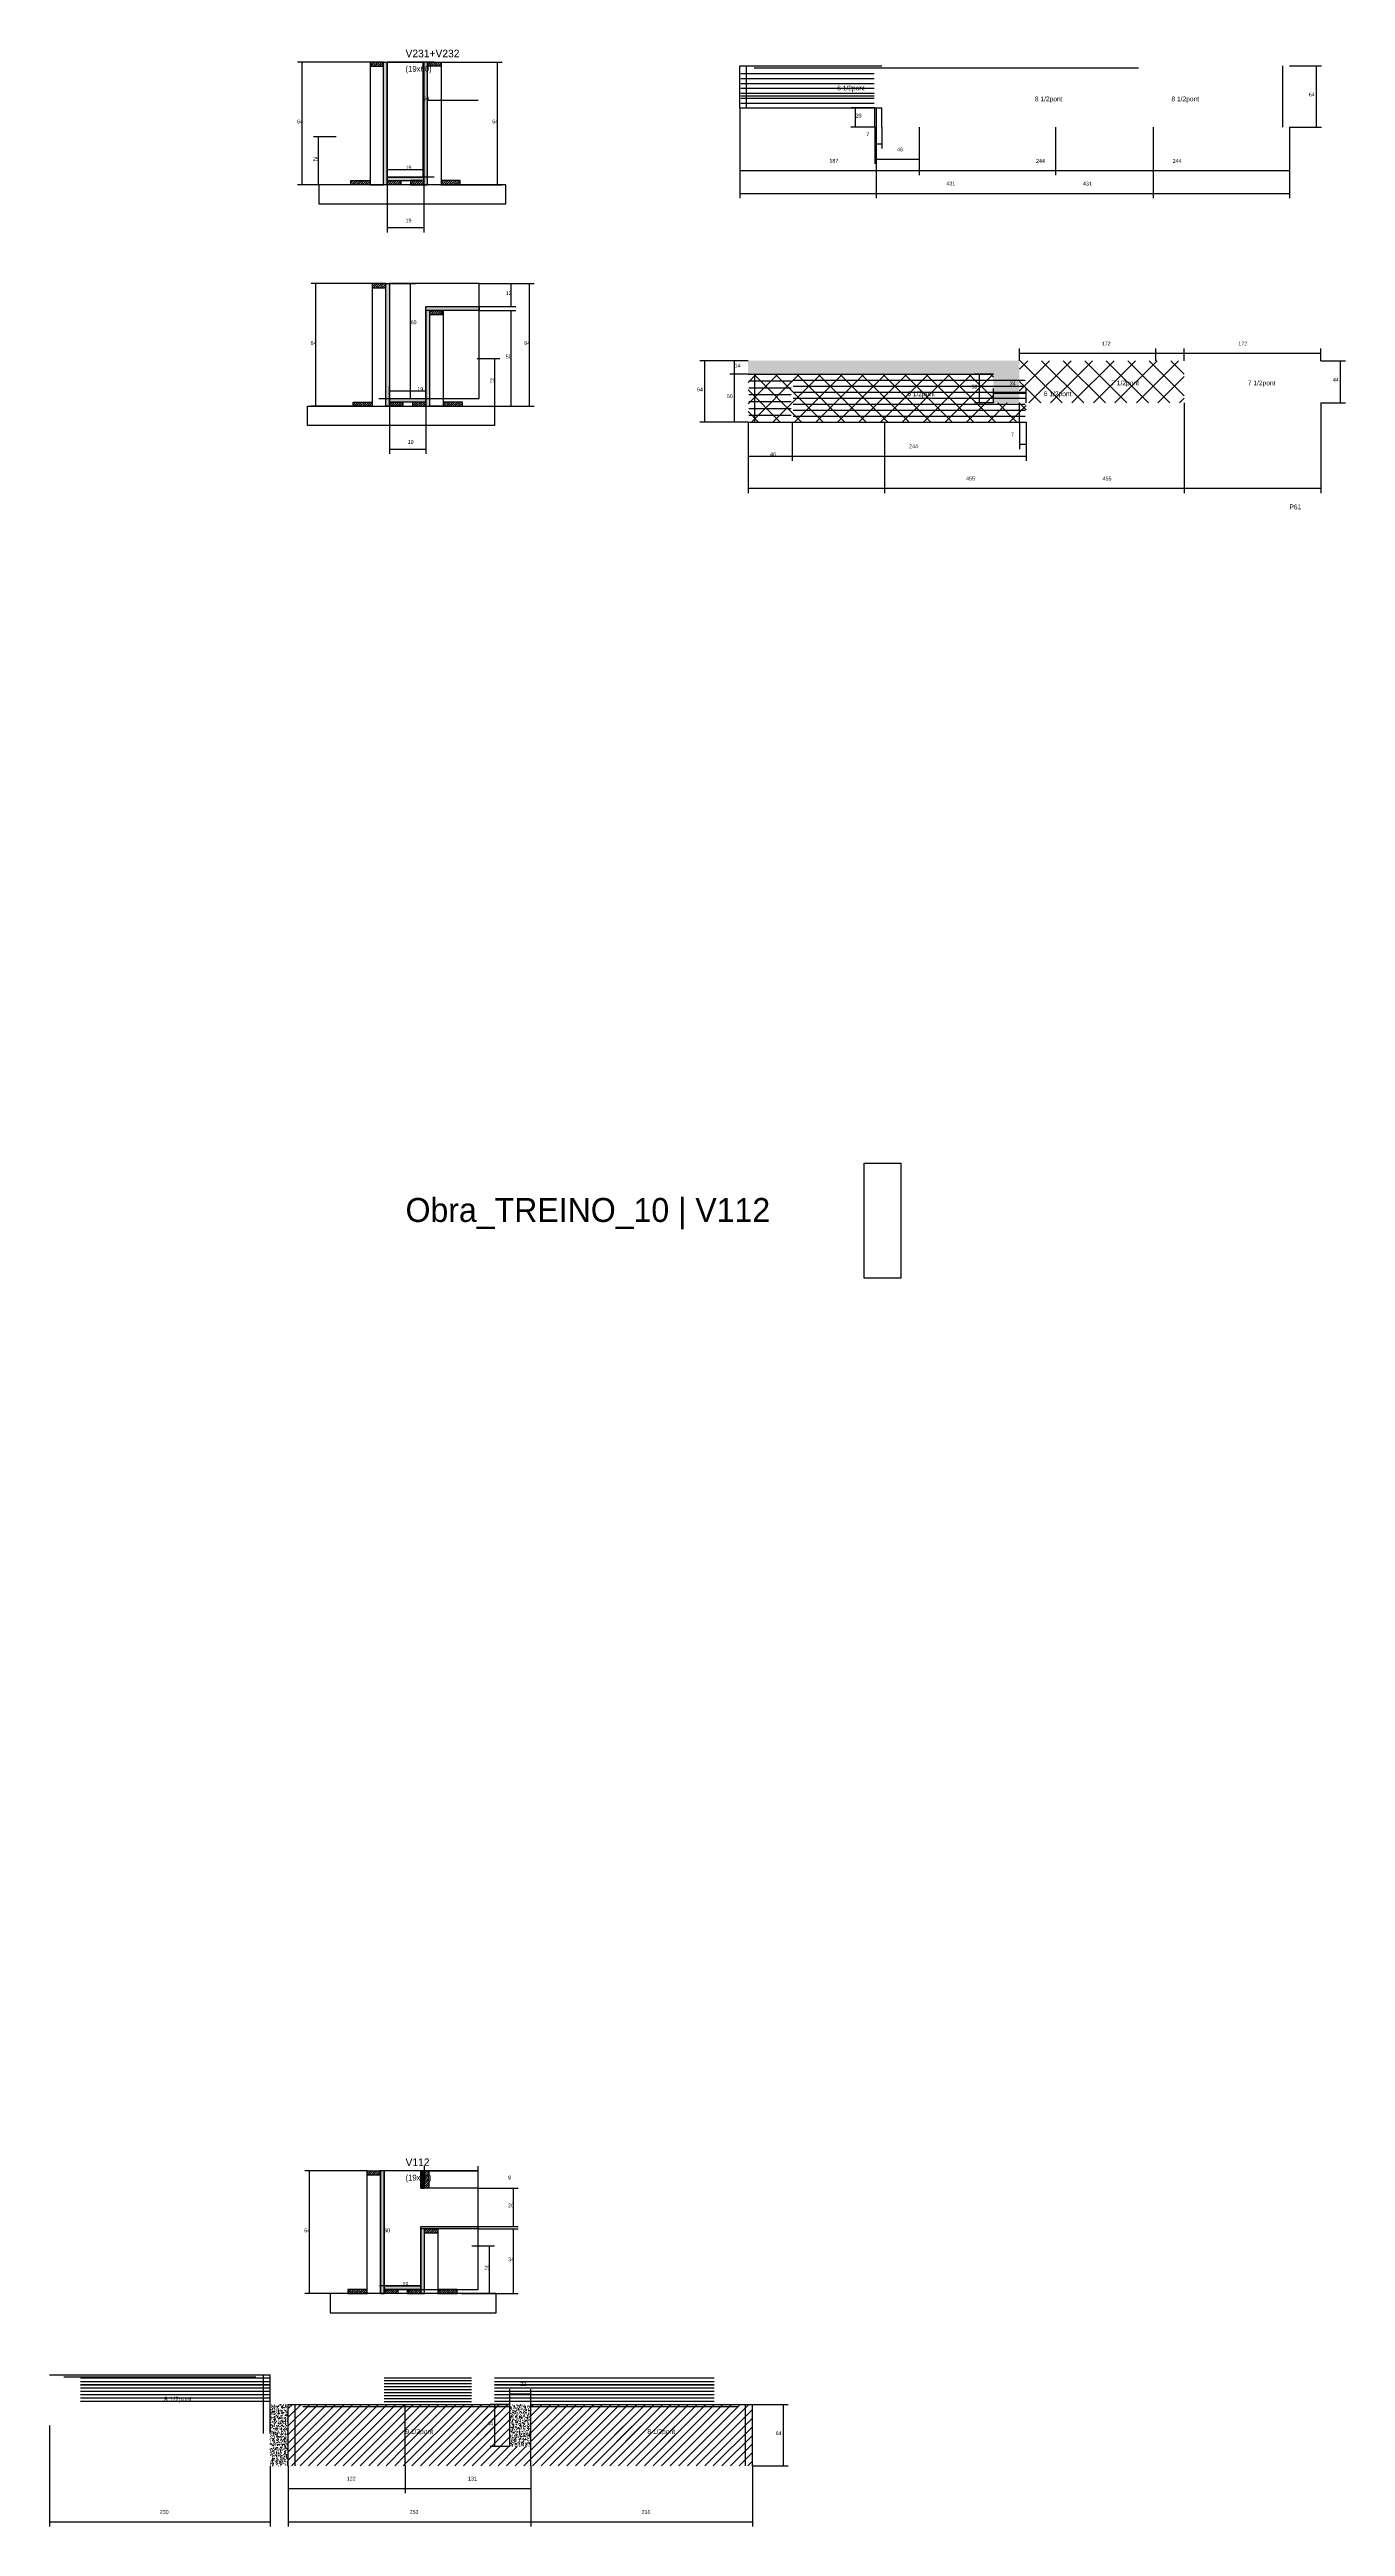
# Model space of a CAD drawing. Header units: metres. Extents: x -2848 to 22762, y -45195 to 1016.
# Drawn here: x 1229 to 2580, y -20171 to -17587 of the extents above; entities that cross this region are included whole.
import ezdxf

# ---------------------------------------------------------------- set-up
doc = ezdxf.new("R2010")
doc.units = ezdxf.units.M
for name, color, linetype in [('CONCRETO', 251, 'Continuous'), ('COTA', 4, 'Continuous'), ('Cota Seção (2x)', 4, 'Continuous'), ('Hachura', 253, 'Continuous'), ('LABEL_ID', 3, 'Continuous'), ('Madeira', 126, 'Continuous'), ('NOMENCLATURA', 7, 'Continuous'), ('Painéis', 200, 'Continuous'), ('REAPROVEITAMENTO', 251, 'Continuous'), ('SARR_2.2x7', 40, 'Continuous'), ('Texto Seção', 7, 'Continuous')]:
    doc.layers.add(name, color=color, linetype=linetype)

msp = doc.modelspace()

# ---------------------------------------------------------------- hatches: boundary and pattern name
at = {"layer": 'COTA'}
h = msp.add_hatch(dxfattribs=at)
h.set_pattern_fill('AR-CONC', scale=0.03)
h.paths.add_polyline_path([(2240.2, -17911.5), (1957.2, -17911.5), (1957.2, -17925.5), (2213.2, -17925.5), (2213.2, -17955.5), (2240.2, -17955.5)])
h = msp.add_hatch(dxfattribs=at)
h.set_pattern_fill('AR-CONC', scale=0.03)
h.paths.add_polyline_path([(1477.7, -20043.6), (1458.7, -20043.6), (1458.7, -20107.6), (1477.7, -20107.6)])
h = msp.add_hatch(dxfattribs=at)
h.set_pattern_fill('AR-CONC', scale=0.03)
h.paths.add_polyline_path([(1730.7, -20043.6), (1708.7, -20043.6), (1708.7, -20087.6), (1730.7, -20087.6)])
at = {"layer": 'Hachura'}
h = msp.add_hatch(dxfattribs=at)
h.set_pattern_fill('ANSI31', scale=0.5)
h.paths.add_polyline_path([(1577, -17604.4), (1577, -17600), (1577, -17600), (1563, -17600), (1563, -17600), (1563, -17604.4), (1563, -17604.4), (1577, -17604.4)])
h = msp.add_hatch(color=8, dxfattribs=at)
h.dxf.hatch_style = 1
h.paths.add_polyline_path([(1577, -17600), (1581, -17600), (1581, -17600), (1581, -17728), (1581, -17728), (1577, -17728), (1577, -17728), (1577, -17600)])
h = msp.add_hatch(color=8, dxfattribs=at)
h.dxf.hatch_style = 1
h.paths.add_polyline_path([(1623, -17600), (1619, -17600), (1619, -17600), (1619, -17728), (1619, -17728), (1623, -17728), (1623, -17728), (1623, -17600)])
h = msp.add_hatch(dxfattribs=at)
h.set_pattern_fill('ANSI31', scale=0.5)
h.paths.add_polyline_path([(1623, -17604.4), (1623, -17600), (1623, -17600), (1637, -17600), (1637, -17600), (1637, -17604.4), (1637, -17604.4), (1623, -17604.4)])
h = msp.add_hatch(dxfattribs=at)
h.set_pattern_fill('ANSI31', scale=0.5)
h.paths.add_polyline_path([(1543, -17728), (1543, -17723.6), (1543, -17723.6), (1563, -17723.6), (1563, -17723.6), (1563, -17728), (1563, -17728), (1543, -17728)])
h = msp.add_hatch(color=8, dxfattribs=at)
h.dxf.hatch_style = 1
h.paths.add_polyline_path([(1619, -17723.6), (1619, -17720), (1619, -17720), (1581, -17720), (1581, -17720), (1581, -17723.6), (1581, -17723.6), (1619, -17723.6)])
h = msp.add_hatch(dxfattribs=at)
h.set_pattern_fill('ANSI31', scale=0.5)
h.paths.add_polyline_path([(1581, -17728), (1581, -17723.6), (1581, -17723.6), (1595, -17723.6), (1595, -17723.6), (1595, -17728), (1595, -17728), (1581, -17728)])
h = msp.add_hatch(dxfattribs=at)
h.set_pattern_fill('ANSI31', scale=0.5)
h.paths.add_polyline_path([(1619, -17728), (1619, -17723.6), (1619, -17723.6), (1605, -17723.6), (1605, -17723.6), (1605, -17728), (1605, -17728), (1619, -17728)])
h = msp.add_hatch(dxfattribs=at)
h.set_pattern_fill('ANSI31', scale=0.5)
h.paths.add_polyline_path([(1657, -17728), (1657, -17723.6), (1657, -17723.6), (1637, -17723.6), (1637, -17723.6), (1637, -17728), (1637, -17728), (1657, -17728)])
h = msp.add_hatch(dxfattribs=at)
h.set_pattern_fill('ANSI31', scale=0.5)
h.paths.add_polyline_path([(1579.3, -17835.5), (1579.3, -17831.1), (1579.3, -17831.1), (1565.3, -17831.1), (1565.3, -17831.1), (1565.3, -17835.5), (1565.3, -17835.5), (1579.3, -17835.5)])
h = msp.add_hatch(color=8, dxfattribs=at)
h.dxf.hatch_style = 1
h.paths.add_polyline_path([(1579.3, -17831.1), (1583.3, -17831.1), (1583.3, -17831.1), (1583.3, -17959.1), (1583.3, -17959.1), (1579.3, -17959.1), (1579.3, -17959.1), (1579.3, -17831.1)])
h = msp.add_hatch(color=8, dxfattribs=at)
h.dxf.hatch_style = 1
h.paths.add_polyline_path([(1621.3, -17859.1), (1621.3, -17855.1), (1621.3, -17855.1), (1676.9, -17855.1), (1676.9, -17855.1), (1676.9, -17859.1), (1676.9, -17859.1), (1621.3, -17859.1)])
h = msp.add_hatch(color=8, dxfattribs=at)
h.dxf.hatch_style = 1
h.paths.add_polyline_path([(1625.3, -17859.1), (1621.3, -17859.1), (1621.3, -17859.1), (1621.3, -17959.1), (1621.3, -17959.1), (1625.3, -17959.1), (1625.3, -17959.1), (1625.3, -17859.1)])
h = msp.add_hatch(dxfattribs=at)
h.set_pattern_fill('ANSI31', scale=0.5)
h.paths.add_polyline_path([(1625.3, -17863.5), (1625.3, -17859.1), (1625.3, -17859.1), (1639.3, -17859.1), (1639.3, -17859.1), (1639.3, -17863.5), (1639.3, -17863.5), (1625.3, -17863.5)])
h = msp.add_hatch(dxfattribs=at)
h.set_pattern_fill('ANSI31', scale=0.5)
h.paths.add_polyline_path([(1545.3, -17959.1), (1545.3, -17954.7), (1545.3, -17954.7), (1565.3, -17954.7), (1565.3, -17954.7), (1565.3, -17959.1), (1565.3, -17959.1), (1545.3, -17959.1)])
h = msp.add_hatch(color=8, dxfattribs=at)
h.dxf.hatch_style = 1
h.paths.add_polyline_path([(1583.3, -17954.7), (1583.3, -17951.1), (1583.3, -17951.1), (1621.3, -17951.1), (1621.3, -17951.1), (1621.3, -17954.7), (1621.3, -17954.7), (1583.3, -17954.7)])
h = msp.add_hatch(dxfattribs=at)
h.set_pattern_fill('ANSI31', scale=0.5)
h.paths.add_polyline_path([(1583.3, -17959.1), (1583.3, -17954.7), (1583.3, -17954.7), (1597.3, -17954.7), (1597.3, -17954.7), (1597.3, -17959.1), (1597.3, -17959.1), (1583.3, -17959.1)])
h = msp.add_hatch(dxfattribs=at)
h.set_pattern_fill('ANSI31', scale=0.5)
h.paths.add_polyline_path([(1621.3, -17959.1), (1621.3, -17954.7), (1621.3, -17954.7), (1607.3, -17954.7), (1607.3, -17954.7), (1607.3, -17959.1), (1607.3, -17959.1), (1621.3, -17959.1)])
h = msp.add_hatch(dxfattribs=at)
h.set_pattern_fill('ANSI31', scale=0.5)
h.paths.add_polyline_path([(1659.3, -17959.1), (1659.3, -17954.7), (1659.3, -17954.7), (1639.3, -17954.7), (1639.3, -17954.7), (1639.3, -17959.1), (1639.3, -17959.1), (1659.3, -17959.1)])
h = msp.add_hatch(dxfattribs=at)
h.set_pattern_fill('ANSI31', scale=0.5)
h.paths.add_polyline_path([(1559.8, -19804.4), (1559.8, -19800), (1559.8, -19800), (1573.8, -19800), (1573.8, -19800), (1573.8, -19804.4), (1573.8, -19804.4), (1559.8, -19804.4)])
h = msp.add_hatch(color=8, dxfattribs=at)
h.dxf.hatch_style = 1
h.paths.add_polyline_path([(1577.8, -19800), (1573.8, -19800), (1573.8, -19800), (1573.8, -19928), (1573.8, -19928), (1577.8, -19928), (1577.8, -19928), (1577.8, -19800)])
h = msp.add_hatch(color=8, dxfattribs=at)
h.dxf.hatch_style = 1
h.paths.add_polyline_path([(1619.8, -19800), (1615.8, -19800), (1615.8, -19800), (1615.8, -19818), (1615.8, -19818), (1619.8, -19818), (1619.8, -19818), (1619.8, -19800)])
h = msp.add_hatch(dxfattribs=at)
h.set_pattern_fill('ANSI31', scale=0.5)
h.paths.add_polyline_path([(1619.8, -19800), (1624.2, -19800), (1624.2, -19800), (1624.2, -19818), (1624.2, -19818), (1619.8, -19818), (1619.8, -19818), (1619.8, -19800)])
h = msp.add_hatch(color=8, dxfattribs=at)
h.dxf.hatch_style = 1
h.paths.add_polyline_path([(1615.8, -19860.4), (1615.8, -19858), (1615.8, -19858), (1675.8, -19858), (1675.8, -19858), (1675.8, -19860.4), (1675.8, -19860.4), (1615.8, -19860.4)])
h = msp.add_hatch(color=8, dxfattribs=at)
h.dxf.hatch_style = 1
h.paths.add_polyline_path([(1619.8, -19860.4), (1615.8, -19860.4), (1615.8, -19860.4), (1615.8, -19928), (1615.8, -19928), (1619.8, -19928), (1619.8, -19928), (1619.8, -19860.4)])
h = msp.add_hatch(dxfattribs=at)
h.set_pattern_fill('ANSI31', scale=0.5)
h.paths.add_polyline_path([(1619.8, -19864.8), (1619.8, -19860.4), (1619.8, -19860.4), (1633.8, -19860.4), (1633.8, -19860.4), (1633.8, -19864.8), (1633.8, -19864.8), (1619.8, -19864.8)])
h = msp.add_hatch(color=8, dxfattribs=at)
h.dxf.hatch_style = 1
h.paths.add_polyline_path([(1577.8, -19923.6), (1577.8, -19920), (1577.8, -19920), (1615.8, -19920), (1615.8, -19920), (1615.8, -19923.6), (1615.8, -19923.6), (1577.8, -19923.6)])
h = msp.add_hatch(dxfattribs=at)
h.set_pattern_fill('ANSI31', scale=0.5)
h.paths.add_polyline_path([(1559.8, -19928), (1559.8, -19923.6), (1559.8, -19923.6), (1539.8, -19923.6), (1539.8, -19923.6), (1539.8, -19928), (1539.8, -19928), (1559.8, -19928)])
h = msp.add_hatch(dxfattribs=at)
h.set_pattern_fill('ANSI31', scale=0.5)
h.paths.add_polyline_path([(1577.8, -19928), (1577.8, -19923.6), (1577.8, -19923.6), (1591.8, -19923.6), (1591.8, -19923.6), (1591.8, -19928), (1591.8, -19928), (1577.8, -19928)])
h = msp.add_hatch(dxfattribs=at)
h.set_pattern_fill('ANSI31', scale=0.5)
h.paths.add_polyline_path([(1615.8, -19928), (1615.8, -19923.6), (1615.8, -19923.6), (1601.8, -19923.6), (1601.8, -19923.6), (1601.8, -19928), (1601.8, -19928), (1615.8, -19928)])
h = msp.add_hatch(dxfattribs=at)
h.set_pattern_fill('ANSI31', scale=0.5)
h.paths.add_polyline_path([(1653.8, -19928), (1653.8, -19923.6), (1653.8, -19923.6), (1633.8, -19923.6), (1633.8, -19923.6), (1633.8, -19928), (1633.8, -19928), (1653.8, -19928)])
h = msp.add_hatch(dxfattribs=at)
h.set_pattern_fill('ANSI31', scale=2)
h.paths.add_polyline_path([(1599.7, -20043.6), (1477.7, -20043.6), (1477.7, -20107.6), (1599.7, -20107.6)])
h = msp.add_hatch(dxfattribs=at)
h.set_pattern_fill('ANSI31', scale=2)
h.paths.add_polyline_path([(1708.7, -20043.6), (1599.7, -20043.6), (1599.7, -20107.6), (1730.7, -20107.6), (1730.7, -20087.6), (1708.7, -20087.6)])
h = msp.add_hatch(dxfattribs=at)
h.set_pattern_fill('ANSI31', scale=2)
h.paths.add_polyline_path([(1961.7, -20043.6), (1730.7, -20043.6), (1730.7, -20107.6), (1961.7, -20107.6)])
h = msp.add_hatch(dxfattribs=at)
h.set_pattern_fill('ANSI31', scale=2)
h.paths.add_polyline_path([(1695, -20076.4), (1695, -20054.2), (1695, -20054.2), (1674.4, -20054.2), (1674.4, -20054.2), (1674.4, -20076.4), (1674.4, -20076.4), (1695, -20076.4)])
h = msp.add_hatch(dxfattribs=at)
h.set_pattern_fill('ANSI31', scale=2)
h.paths.add_polyline_path([(1815.8, -20082.4), (1883.4, -20082.4), (1883.4, -20082.4), (1888.9, -20066.4), (1888.9, -20066.4), (1821.3, -20066.4), (1821.3, -20066.4), (1815.8, -20082.4)])
at = {"layer": 'REAPROVEITAMENTO'}
h = msp.add_hatch(dxfattribs=at)
h.set_pattern_fill('ANSI37', scale=5)
h.paths.add_polyline_path([(2247.2, -17955.5), (2213.2, -17955.5), (2213.2, -17955.5), (2213.2, -17925.5), (2213.2, -17925.5), (1957.2, -17925.5), (1957.2, -17925.5), (1957.2, -17975.5), (1957.2, -17975.5), (2247.2, -17975.5), (2247.2, -17975.5), (2247.2, -17955.5)])
h = msp.add_hatch(dxfattribs=at)
h.set_pattern_fill('ANSI37', scale=5)
h.paths.add_polyline_path([(2412.2, -17911.5), (2240.2, -17911.5), (2240.2, -17911.5), (2240.2, -17955.5), (2240.2, -17955.5), (2412.2, -17955.5), (2412.2, -17955.5), (2412.2, -17911.5)])

# ---------------------------------------------------------------- linework, layer by layer
at = {"layer": 'CONCRETO'}
for points in [[(1581, -17600), (1581, -17600), (1619, -17600), (1619, -17628), (1619, -17628), (1619, -17720), (1581, -17720), (1581, -17600)], [(1581, -17720), (1619, -17720), (1619, -17600), (1581, -17600)], [(1676.9, -17855.1), (1676.9, -17831.1), (1583.3, -17831.1), (1583.3, -17859.1), (1583.3, -17859.1), (1583.3, -17951.1), (1621.3, -17951.1), (1621.3, -17855.1)], [(1583.3, -17951.1), (1676.9, -17951.1), (1676.9, -17831.1), (1583.3, -17831.1)], [(2078.4, -18748.6), (2078.4, -18748.6), (2116.4, -18748.6), (2116.4, -18776.6), (2116.4, -18776.6), (2116.4, -18868.6), (2078.4, -18868.6), (2078.4, -18748.6)], [(1615.8, -19858), (1675.8, -19858), (1675.8, -19818), (1615.8, -19818), (1615.8, -19800), (1577.8, -19800), (1577.8, -19923.6), (1577.8, -19923.6), (1577.8, -19920), (1615.8, -19920)], [(1577.8, -19923.6), (1675.8, -19923.6), (1675.8, -19800), (1577.8, -19800)]]:
    msp.add_lwpolyline(points, close=True, dxfattribs=at)
at = {"layer": 'COTA'}
for p, q in [((1563, -17600), (1487.3, -17600)), ((1492.3, -17728), (1492.3, -17600)), ((1637, -17600), (1700.9, -17600)), ((1695.9, -17728), (1695.9, -17600)), ((1948.6, -17647.8), (1948.6, -17741.9)), ((1948.6, -17647.8), (1948.6, -17718.1)), ((2091, -17647.8), (2091, -17741.9)), ((2089.6, -17667.8), (2089.6, -17690.2)), ((2096.6, -17667.8), (2096.6, -17690.2)), ((2135.6, -17667.8), (2135.6, -17718.1)), ((2135.6, -17667.8), (2135.6, -17718.1)), ((2278, -17667.8), (2278, -17718.1)), ((2379.6, -17667.8), (2379.6, -17718.1)), ((2379.6, -17667.8), (2379.6, -17741.9)), ((2522, -17667.8), (2522, -17718.1)), ((2522, -17667.8), (2522, -17741.9)), ((1527.7, -17678), (1504.1, -17678)), ((1509.1, -17728), (1509.1, -17678)), ((2089.6, -17685.2), (2096.6, -17685.2)), ((1948.6, -17713.1), (2135.6, -17713.1)), ((2135.6, -17713.1), (2379.6, -17713.1)), ((2278, -17713.1), (2522, -17713.1)), ((1547.4, -17728), (1487.3, -17728)), ((1527.7, -17728), (1504.1, -17728)), ((1581, -17728), (1581, -17777.7)), ((1619, -17728), (1619, -17777.7)), ((1652.6, -17728), (1700.9, -17728)), ((1948.6, -17736.9), (2379.6, -17736.9)), ((2091, -17736.9), (2522, -17736.9)), ((1581, -17772.7), (1619, -17772.7)), ((1565.3, -17831.1), (1501.4, -17831.1)), ((1506.4, -17959.1), (1506.4, -17831.1)), ((1676.9, -17831.1), (1734.3, -17831.1)), ((1676.9, -17831.1), (1715, -17831.1)), ((1676.9, -17855.1), (1715, -17855.1)), ((1710, -17855.1), (1710, -17831.1)), ((1729.3, -17959.1), (1729.3, -17831.1)), ((1676.9, -17859.1), (1715, -17859.1)), ((1710, -17959.1), (1710, -17859.1)), ((2240.2, -17911.5), (2240.2, -17898.7)), ((2240.2, -17903.7), (2412.2, -17903.7)), ((2382.6, -17911.5), (2382.6, -17898.7)), ((2382.6, -17903.7), (2554.6, -17903.7)), ((2412.2, -17911.5), (2412.2, -17898.7)), ((2554.6, -17911.5), (2554.6, -17898.7)), ((1674.6, -17909.1), (1698.2, -17909.1)), ((1693.2, -17959.1), (1693.2, -17909.1)), ((2213.2, -17925.5), (2193.5, -17925.5)), ((2198.5, -17955.5), (2198.5, -17925.5)), ((2554.6, -17911.5), (2580.3, -17911.5)), ((2575.3, -17955.5), (2575.3, -17911.5)), ((2213.2, -17955.5), (2193.5, -17955.5)), ((2412.2, -17955.5), (2412.2, -18049.6)), ((2554.6, -17955.5), (2554.6, -18049.6)), ((2554.6, -17955.5), (2580.3, -17955.5)), ((1549.7, -17959.1), (1501.4, -17959.1)), ((1583.3, -17959.1), (1583.3, -18008.8)), ((1621.3, -17959.1), (1621.3, -18008.8)), ((1654.9, -17959.1), (1734.3, -17959.1)), ((1654.9, -17959.1), (1715, -17959.1)), ((1674.6, -17959.1), (1698.2, -17959.1)), ((1957.2, -17975.5), (1957.2, -18016)), ((1957.2, -17975.5), (1957.2, -18049.6)), ((2003.2, -17975.5), (2003.2, -18016)), ((2003.2, -17975.5), (2003.2, -18016)), ((2099.6, -17975.5), (2099.6, -18049.6)), ((2240.2, -17975.5), (2240.2, -18003.7)), ((2247.2, -17975.5), (2247.2, -18016)), ((2247.2, -17975.5), (2247.2, -18003.7)), ((1583.3, -18003.8), (1621.3, -18003.8)), ((2240.2, -17998.7), (2247.2, -17998.7)), ((1957.2, -18011), (2003.2, -18011)), ((2003.2, -18011), (2247.2, -18011)), ((1957.2, -18044.6), (2412.2, -18044.6)), ((2099.6, -18044.6), (2554.6, -18044.6)), ((1559.8, -19800), (1494.8, -19800)), ((1499.8, -19928), (1499.8, -19800)), ((1619.8, -19800), (1619.8, -19795)), ((1619.8, -19800), (1675.8, -19800)), ((1675.8, -19818), (1675.8, -19795)), ((1675.8, -19818), (1717.5, -19818)), ((1712.5, -19858), (1712.5, -19818)), ((1675.8, -19858), (1717.5, -19858)), ((1675.8, -19860.4), (1717.5, -19860.4)), ((1712.5, -19928), (1712.5, -19860.4)), ((1669.1, -19878), (1692.7, -19878)), ((1687.7, -19928), (1687.7, -19878)), ((1559.8, -19928), (1494.8, -19928)), ((1658.2, -19928), (1717.5, -19928)), ((1669.1, -19928), (1692.7, -19928)), ((1708.7, -20043.6), (1688.2, -20043.6)), ((1693.2, -20087.6), (1693.2, -20043.6)), ((1708.7, -20043.6), (1708.7, -20027.5)), ((1708.7, -20032.5), (1730.7, -20032.5)), ((1730.7, -20043.6), (1730.7, -20027.5)), ((1961.7, -20043.6), (1999.1, -20043.6)), ((1994.1, -20107.6), (1994.1, -20043.6)), ((1228.7, -20065.6), (1228.7, -20170.9)), ((1708.7, -20087.6), (1688.2, -20087.6)), ((1458.7, -20107.6), (1458.7, -20170.9)), ((1477.7, -20107.6), (1477.7, -20170.9)), ((1477.7, -20107.6), (1477.7, -20136.2)), ((1599.7, -20107.6), (1599.7, -20136.2)), ((1599.7, -20107.6), (1599.7, -20136.2)), ((1730.7, -20107.6), (1730.7, -20170.9)), ((1730.7, -20107.6), (1730.7, -20170.9)), ((1730.7, -20107.6), (1730.7, -20136.2)), ((1961.7, -20107.6), (1961.7, -20170.9)), ((1961.7, -20107.6), (1999.1, -20107.6)), ((1477.7, -20131.2), (1599.7, -20131.2)), ((1599.7, -20131.2), (1730.7, -20131.2)), ((1228.7, -20165.9), (1458.7, -20165.9)), ((1477.7, -20165.9), (1730.7, -20165.9)), ((1730.7, -20165.9), (1961.7, -20165.9))]:
    msp.add_line(p, q, dxfattribs=at)
at = {"layer": 'Cota Seção (2x)'}
for p, q in [((1630, -17600), (1613.5, -17600)), ((1618.5, -17720), (1618.5, -17600)), ((2522, -17603.8), (2555.2, -17603.8)), ((2550.2, -17667.8), (2550.2, -17603.8)), ((2089.6, -17647.8), (2064.4, -17647.8)), ((2069.4, -17667.8), (2069.4, -17647.8)), ((2089.6, -17667.8), (2064.4, -17667.8)), ((2089.6, -17667.8), (2089.6, -17706.2)), ((2135.6, -17667.8), (2135.6, -17706.2)), ((2522, -17667.8), (2555.2, -17667.8)), ((1581, -17728), (1581, -17707)), ((1581, -17712), (1619, -17712)), ((1630, -17720), (1613.5, -17720)), ((1619, -17728), (1619, -17707)), ((2089.6, -17701.2), (2135.6, -17701.2)), ((1572.3, -17831.1), (1610.3, -17831.1)), ((1605.3, -17951.1), (1605.3, -17831.1)), ((1957.2, -17911.5), (1907.1, -17911.5)), ((1912.1, -17975.5), (1912.1, -17911.5)), ((1957.2, -17911.5), (1938.2, -17911.5)), ((1957.2, -17925.5), (1938.2, -17925.5)), ((1957.2, -17925.5), (1938.2, -17925.5)), ((1943.2, -17925.5), (1943.2, -17911.5)), ((1943.2, -17975.5), (1943.2, -17925.5)), ((1572.3, -17951.1), (1610.3, -17951.1)), ((1583.3, -17959.1), (1583.3, -17938.1)), ((1583.3, -17943.1), (1621.3, -17943.1)), ((1621.3, -17959.1), (1621.3, -17938.1)), ((2213.2, -17955.5), (2213.2, -17940.4)), ((2213.2, -17945.4), (2247.2, -17945.4)), ((2247.2, -17955.5), (2247.2, -17940.4)), ((1957.2, -17975.5), (1907.1, -17975.5)), ((1957.2, -17975.5), (1938.2, -17975.5)), ((1615.8, -19800), (1572.8, -19800)), ((1577.8, -19920), (1577.8, -19800)), ((1615.8, -19920), (1572.8, -19920)), ((1577.8, -19928), (1577.8, -19915)), ((1577.8, -19920), (1615.8, -19920)), ((1615.8, -19928), (1615.8, -19915))]:
    msp.add_line(p, q, dxfattribs=at)
at = {"layer": 'Madeira'}
for points in [[(1577, -17604.4), (1577, -17600), (1563, -17600), (1563, -17604.4)], [(1577, -17600), (1563, -17600), (1563, -17728), (1577, -17728)], [(1623, -17604.4), (1623, -17600), (1637, -17600), (1637, -17604.4)], [(1623, -17600), (1637, -17600), (1637, -17728), (1623, -17728)], [(1543, -17728), (1543, -17723.6), (1563, -17723.6), (1563, -17728)], [(1581, -17728), (1581, -17723.6), (1595, -17723.6), (1595, -17728)], [(1619, -17728), (1619, -17723.6), (1605, -17723.6), (1605, -17728)], [(1657, -17728), (1657, -17723.6), (1637, -17723.6), (1637, -17728)], [(1509.5, -17748), (1704.7, -17748), (1704.7, -17728), (1509.5, -17728)], [(1579.3, -17835.5), (1579.3, -17831.1), (1565.3, -17831.1), (1565.3, -17835.5)], [(1579.3, -17831.1), (1565.3, -17831.1), (1565.3, -17959.1), (1579.3, -17959.1)], [(1625.3, -17863.5), (1625.3, -17859.1), (1639.3, -17859.1), (1639.3, -17863.5)], [(1625.3, -17859.1), (1639.3, -17859.1), (1639.3, -17959.1), (1625.3, -17959.1)], [(1545.3, -17959.1), (1545.3, -17954.7), (1565.3, -17954.7), (1565.3, -17959.1)], [(1583.3, -17959.1), (1583.3, -17954.7), (1597.3, -17954.7), (1597.3, -17959.1)], [(1621.3, -17959.1), (1621.3, -17954.7), (1607.3, -17954.7), (1607.3, -17959.1)], [(1659.3, -17959.1), (1659.3, -17954.7), (1639.3, -17954.7), (1639.3, -17959.1)], [(1692.8, -17979.1), (1497.6, -17979.1), (1497.6, -17959.1), (1692.8, -17959.1)], [(1559.8, -19804.4), (1559.8, -19800), (1573.8, -19800), (1573.8, -19804.4)], [(1559.8, -19800), (1573.8, -19800), (1573.8, -19928), (1559.8, -19928)], [(1619.8, -19800), (1624.2, -19800), (1624.2, -19818), (1619.8, -19818)], [(1619.8, -19864.8), (1619.8, -19860.4), (1633.8, -19860.4), (1633.8, -19864.8)], [(1619.8, -19860.4), (1633.8, -19860.4), (1633.8, -19928), (1619.8, -19928)], [(1521.4, -19948), (1694.4, -19948), (1694.4, -19928), (1521.4, -19928)], [(1559.8, -19928), (1559.8, -19923.6), (1539.8, -19923.6), (1539.8, -19928)], [(1577.8, -19928), (1577.8, -19923.6), (1591.8, -19923.6), (1591.8, -19928)], [(1615.8, -19928), (1615.8, -19923.6), (1601.8, -19923.6), (1601.8, -19928)], [(1653.8, -19928), (1653.8, -19923.6), (1633.8, -19923.6), (1633.8, -19928)]]:
    msp.add_lwpolyline(points, close=True, dxfattribs=at)
at = {"layer": 'Painéis'}
for p, q in [((1619, -17728), (1619, -17600)), ((1948.6, -17603.8), (2096.6, -17603.8)), ((1948.6, -17647.8), (1948.6, -17603.8)), ((1948.6, -17647.8), (2089.6, -17647.8)), ((2089.6, -17667.8), (2089.6, -17647.8)), ((1581, -17720), (1619, -17720)), ((1581, -17720), (1619, -17720)), ((1619, -17723.6), (1619, -17720)), ((1621.3, -17855.1), (1676.9, -17855.1)), ((1621.3, -17859.1), (1621.3, -17855.1)), ((1621.3, -17855.1), (1676.9, -17855.1)), ((1676.9, -17859.1), (1676.9, -17855.1)), ((1621.3, -17959.1), (1621.3, -17859.1)), ((1957.2, -17925.5), (2213.2, -17925.5)), ((1583.3, -17951.1), (1621.3, -17951.1)), ((1957.2, -17975.5), (2247.2, -17975.5)), ((1573.8, -19928), (1573.8, -19800)), ((1615.8, -19858), (1675.8, -19858)), ((1615.8, -19928), (1615.8, -19860.4)), ((1577.8, -19920), (1615.8, -19920)), ((1577.8, -19923.6), (1577.8, -19920)), ((1615.8, -19923.6), (1615.8, -19920)), ((1228.7, -20012.6), (1458.7, -20012.6)), ((1458.7, -20073.8), (1458.7, -20012.6)), ((1477.7, -20043.6), (1708.7, -20043.6)), ((1477.7, -20107.6), (1477.7, -20043.6)), ((1599.7, -20107.6), (1599.7, -20043.6)), ((1708.7, -20087.6), (1708.7, -20043.6)), ((1730.7, -20043.6), (1961.7, -20043.6)), ((1730.7, -20107.6), (1730.7, -20043.6)), ((1961.7, -20107.6), (1961.7, -20043.6))]:
    msp.add_line(p, q, dxfattribs=at)
for points in [[(1577, -17600), (1581, -17600), (1581, -17728), (1577, -17728)], [(1623, -17600), (1619, -17600), (1619, -17728), (1623, -17728)], [(1619, -17723.6), (1619, -17720), (1581, -17720), (1581, -17723.6)], [(1579.3, -17831.1), (1583.3, -17831.1), (1583.3, -17959.1), (1579.3, -17959.1)], [(1621.3, -17859.1), (1621.3, -17855.1), (1676.9, -17855.1), (1676.9, -17859.1)], [(1625.3, -17859.1), (1621.3, -17859.1), (1621.3, -17959.1), (1625.3, -17959.1)], [(1583.3, -17954.7), (1583.3, -17951.1), (1621.3, -17951.1), (1621.3, -17954.7)], [(1577.8, -19800), (1573.8, -19800), (1573.8, -19928), (1577.8, -19928)], [(1619.8, -19800), (1615.8, -19800), (1615.8, -19818), (1619.8, -19818)], [(1615.8, -19860.4), (1615.8, -19858), (1675.8, -19858), (1675.8, -19860.4)], [(1619.8, -19860.4), (1615.8, -19860.4), (1615.8, -19928), (1619.8, -19928)], [(1577.8, -19923.6), (1577.8, -19920), (1615.8, -19920), (1615.8, -19923.6)]]:
    msp.add_lwpolyline(points, close=True, dxfattribs=at)
at = {"layer": 'SARR_2.2x7'}
for p, q in [((1949.7, -17611.9), (2088.7, -17611.9)), ((1949.7, -17617.1), (2088.7, -17617.1)), ((1949.7, -17622.2), (2088.7, -17622.2)), ((1955.6, -17647.8), (1955.6, -17603.8)), ((1963.6, -17606), (2135.6, -17606)), ((2135.6, -17606), (2364.6, -17606)), ((2515, -17667.8), (2515, -17603.8)), ((1622.3, -17639.7), (1675.7, -17639.7)), ((1949.7, -17627.3), (2088.7, -17627.3)), ((1949.7, -17632.4), (2088.7, -17632.4)), ((1949.7, -17635.2), (2088.7, -17635.2)), ((1949.7, -17637.6), (2088.7, -17637.6)), ((1949.7, -17642.7), (2088.7, -17642.7)), ((2089.6, -17647.8), (2096.6, -17647.8)), ((2096.6, -17667.8), (2096.6, -17647.8)), ((1958.2, -17932.6), (2002.2, -17932.6)), ((1964.2, -17975.5), (1964.2, -17925.5)), ((2004.2, -17931.8), (2246.2, -17931.8)), ((1958.2, -17939.8), (2002.2, -17939.8)), ((1958.2, -17946.9), (2002.2, -17946.9)), ((1958.2, -17954.1), (2002.2, -17954.1)), ((2004.2, -17938), (2246.2, -17938)), ((2004.2, -17944.2), (2246.2, -17944.2)), ((2004.2, -17950.5), (2246.2, -17950.5)), ((2004.2, -17956.8), (2246.2, -17956.8)), ((2240.2, -17975.5), (2240.2, -17955.5)), ((1958.2, -17961.2), (2002.2, -17961.2)), ((1958.2, -17968.4), (2002.2, -17968.4)), ((2004.2, -17963), (2246.2, -17963)), ((2004.2, -17969.2), (2246.2, -17969.2)), ((1243.7, -20014.8), (1443.7, -20014.8)), ((1261.1, -20016), (1457.8, -20016)), ((1261.1, -20019.5), (1457.8, -20019.5)), ((1261.1, -20022.9), (1457.8, -20022.9)), ((1261.1, -20023), (1457.8, -20023)), ((1451.7, -20073.8), (1451.7, -20012.6)), ((1577.8, -20015.7), (1668.8, -20015.7)), ((1577.8, -20018.8), (1668.8, -20018.8)), ((1577.8, -20021.9), (1668.8, -20021.9)), ((1577.8, -20025), (1668.8, -20025)), ((1577.8, -20025), (1668.8, -20025)), ((1692.8, -20016), (1921.8, -20016)), ((1692.8, -20019.5), (1921.8, -20019.5)), ((1692.8, -20022.9), (1921.8, -20022.9)), ((1692.8, -20023), (1921.8, -20023)), ((1261.1, -20026.4), (1457.8, -20026.4)), ((1261.1, -20029.8), (1457.8, -20029.8)), ((1261.1, -20033.3), (1457.8, -20033.3)), ((1261.1, -20036.7), (1457.8, -20036.7)), ((1261.1, -20040.2), (1457.8, -20040.2)), ((1484.7, -20107.6), (1484.7, -20043.6)), ((1492.7, -20045.8), (1708.7, -20045.8)), ((1577.8, -20028.1), (1668.8, -20028.1)), ((1577.8, -20031.2), (1668.8, -20031.2)), ((1577.8, -20034.3), (1668.8, -20034.3)), ((1577.8, -20037.4), (1668.8, -20037.4)), ((1577.8, -20040.5), (1668.8, -20040.5)), ((1692.8, -20026.4), (1921.8, -20026.4)), ((1692.8, -20029.8), (1921.8, -20029.8)), ((1692.8, -20033.3), (1921.8, -20033.3)), ((1692.8, -20036.7), (1921.8, -20036.7)), ((1692.8, -20040.2), (1921.8, -20040.2)), ((1730.7, -20045.8), (1946.7, -20045.8)), ((1954.7, -20107.6), (1954.7, -20043.6))]:
    msp.add_line(p, q, dxfattribs=at)

# ---------------------------------------------------------------- texts
at = {"layer": 'COTA'}
for s, p in [('64', (1486.8, -17664)), ('64', (1690.4, -17664)), ('7', (2080.7, -17677.1)), ('25', (1503.6, -17703)), ('187', (2042.1, -17705)), ('431', (2164.1, -17728.7)), ('244', (2257.6, -17705.1)), ('431', (2306.5, -17728.7)), ('244', (2400, -17705.1)), ('19', (1600, -17767.2)), ('12', (1704.5, -17843.1)), ('64', (1500.9, -17895.1)), ('50', (1704.5, -17909.1)), ('64', (1723.8, -17895.1)), ('172', (2326.2, -17895.6)), ('172', (2468.6, -17895.6)), ('25', (1687.7, -17934.1)), ('44', (2567.2, -17933.5)), ('30', (2190.3, -17940.5)), ('19', (1602.3, -17998.3)), ('46', (1980.2, -18011)), ('244', (2125.2, -18002.9)), ('7', (2231.4, -17990.6)), ('455', (2184.7, -18036.4)), ('455', (2327.1, -18036.4)), ('9', (1707, -19809)), ('20', (1707, -19838)), ('64', (1494.3, -19864)), ('34', (1707, -19894.2)), ('25', (1682.2, -19903)), ('22', (1719.7, -20024.5)), ('44', (1685.1, -20065.6)), ('64', (1986, -20075.6)), ('122', (1538.7, -20123.1)), ('131', (1665.2, -20123)), ('230', (1343.7, -20157.7)), ('253', (1604.2, -20157.7)), ('231', (1846.2, -20157.7))]:
    msp.add_text(s, height=4, dxfattribs=at).set_placement(p)
at = {"layer": 'Cota Seção (2x)'}
for s, p in [('60', (1618.5, -17640)), ('64', (2542.1, -17635.8)), ('20', (2069.4, -17657.8)), ('46', (2112.6, -17693.1)), ('19', (1600, -17712)), ('60', (1605.3, -17873.4)), ('14', (1943.2, -17918.5)), ('34', (2230.2, -17937.1)), ('19', (1612.3, -17943.1)), ('64', (1904, -17943.5)), ('50', (1935.1, -17950.5)), ('60', (1577.8, -19864)), ('19', (1596.8, -19920))]:
    msp.add_text(s, height=4, dxfattribs=at).set_placement(p)
at = {"layer": 'LABEL_ID'}
msp.add_text('Obra_TREINO_10 | V112', height=25, dxfattribs=at).set_placement((1600, -18810))
at = {"layer": 'NOMENCLATURA'}
for s, p in [('6 1/2pont', (2050.2, -17629.5)), ('8 1/2pont', (2256.4, -17640.9)), ('8 1/2pont', (2398.8, -17640.9)), ('7 1/2pont', (2336.1, -17937.2)), ('7 1/2pont', (2478.5, -17937.2)), ('6 1/2pont', (2123.3, -17948.5)), ('6 1/2pont', (2265.7, -17948.5)), ('P61', (2521.9, -18066.5)), ('8 1/2pont', (1348.1, -20040.6)), ('9 1/2pont', (1599.8, -20074.4)), ('8 1/2pont', (1852.2, -20074.4))]:
    msp.add_text(s, height=5, dxfattribs=at).set_placement(p)
at = {"layer": 'Texto Seção'}
for s, height, p in [('V231+V232', 8, (1600, -17595)), ('(19x60)', 6, (1600, -17610)), ('V112', 8, (1600, -19795)), ('(19x60)', 6, (1600, -19810))]:
    msp.add_text(s, height=height, dxfattribs=at).set_placement(p)

doc.saveas('drawing.dxf')
